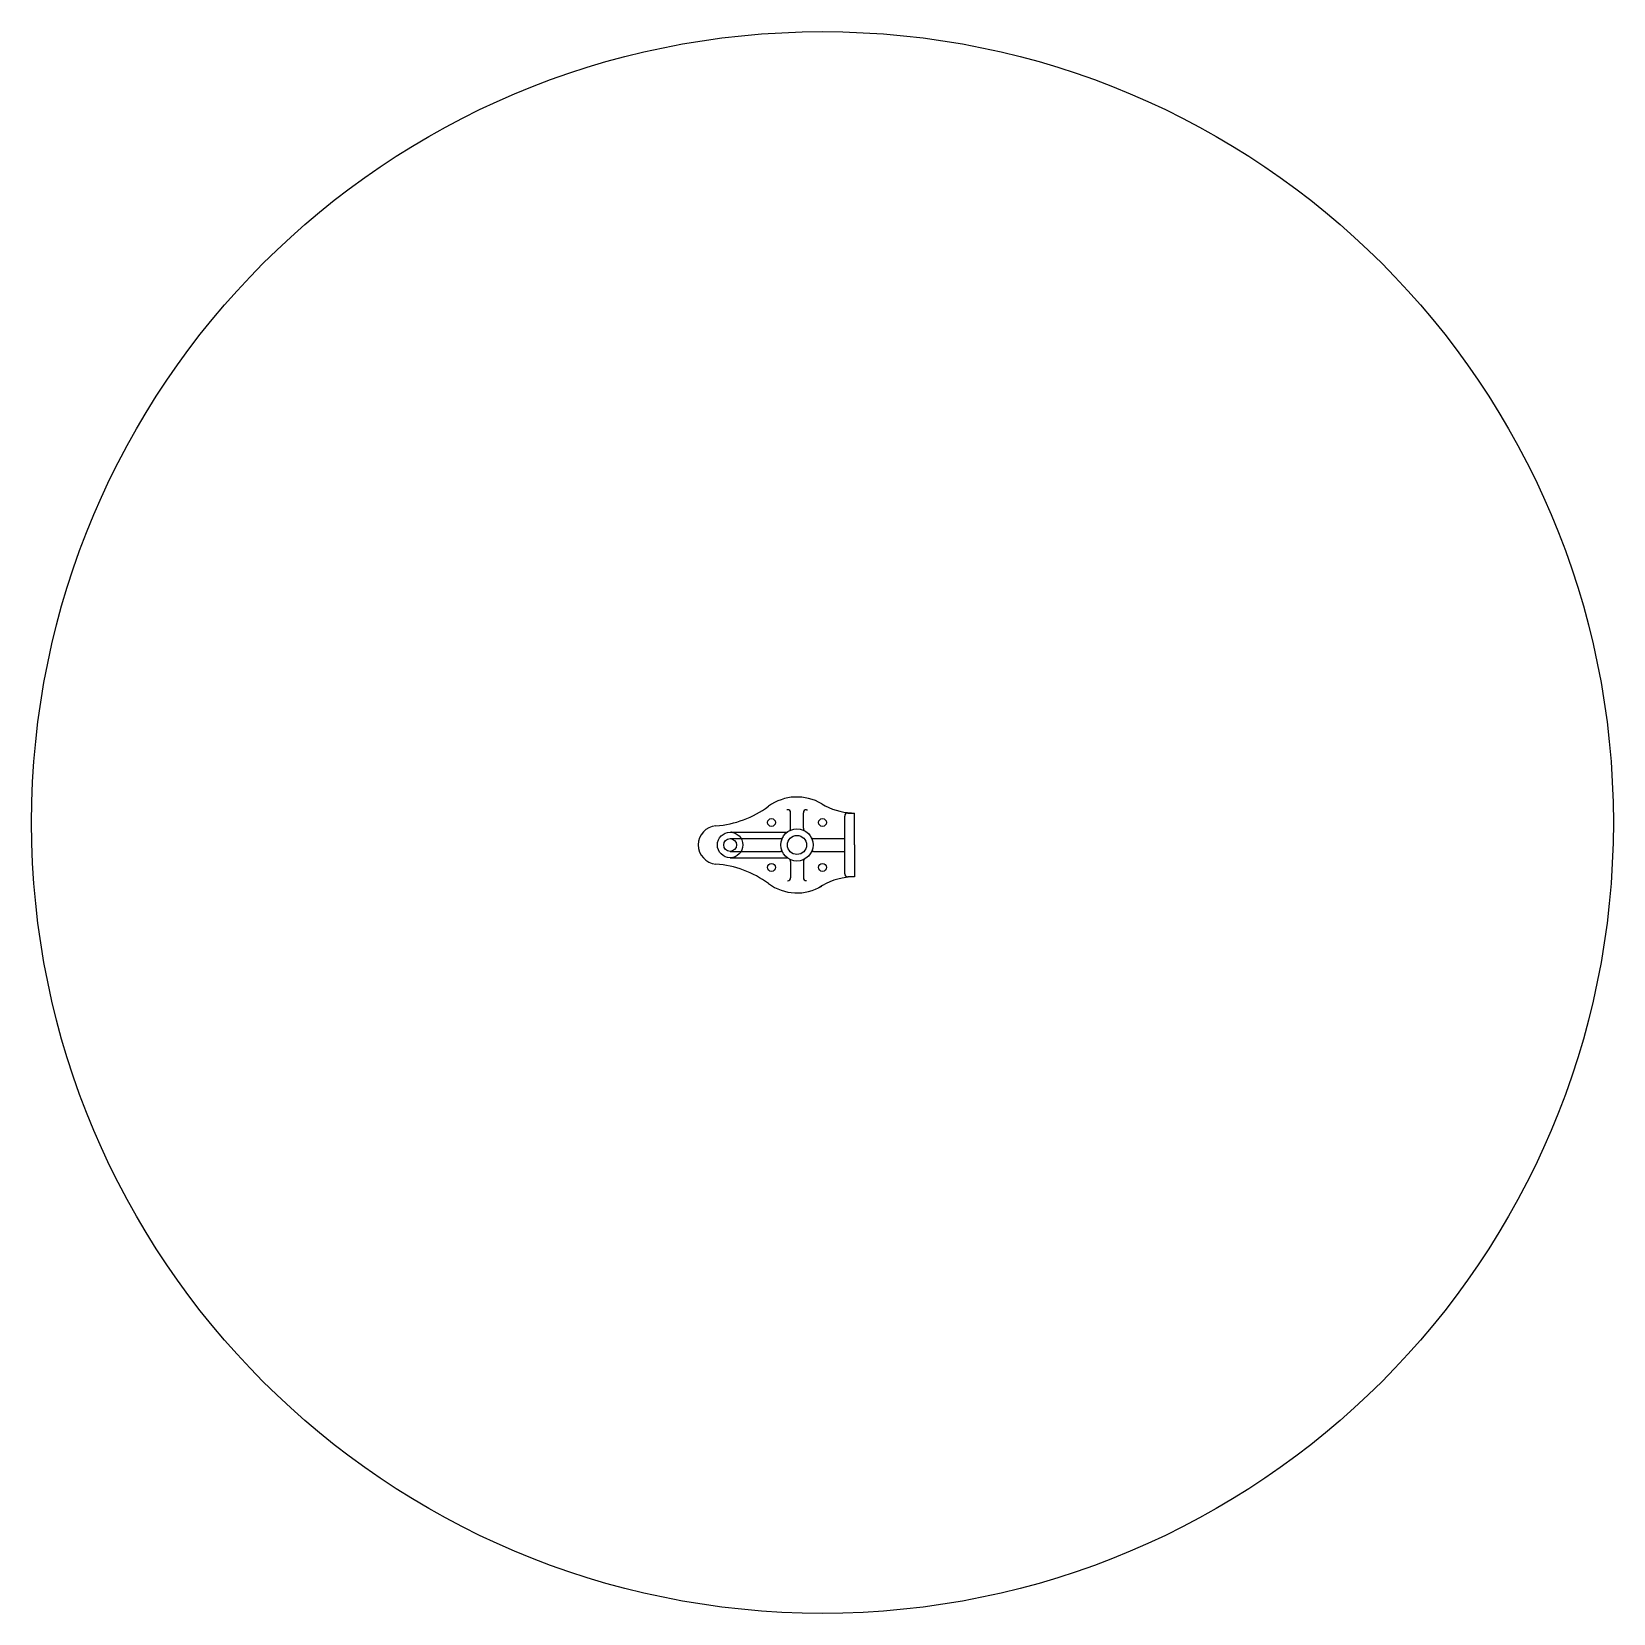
# Model space of a CAD drawing. Header units: inches. Extents: x 117.1 to 179.1, y 164.6 to 226.6.
import ezdxf

# ---------------------------------------------------------------- set-up
doc = ezdxf.new("R2010")
doc.units = ezdxf.units.IN
doc.header["$MEASUREMENT"] = 0

msp = doc.modelspace()

# ---------------------------------------------------------------- linework, layer by layer
for p, q in [((146.736, 196.113), (146.713, 196.113)), ((146.856, 195.386), (146.856, 195.993)), ((147.356, 195.386), (147.356, 195.993)), ((147.476, 196.113), (147.521, 196.113)), ((149.096, 195.983), (149.356, 195.983)), ((149.243, 195.983), (149.243, 195.986)), ((149.356, 194.733), (149.356, 195.983)), ((148.976, 193.603), (148.976, 195.863)), ((143.986, 194.733), (143.976, 194.733)), ((144.486, 195.233), (146.723, 195.233)), ((144.486, 194.983), (146.454, 194.983)), ((147.759, 194.983), (148.976, 194.983)), ((149.356, 194.733), (149.356, 193.483)), ((144.486, 194.483), (146.454, 194.483)), ((144.486, 194.233), (146.723, 194.233)), ((146.856, 194.081), (146.856, 193.446)), ((147.356, 194.081), (147.356, 193.455)), ((147.759, 194.483), (148.976, 194.483)), ((149.356, 193.483), (149.096, 193.483)), ((149.204, 193.483), (149.205, 193.478)), ((147.958, 193.057), (147.962, 193.049))]:
    msp.add_line(p, q)
for centre, radius in [((148.106, 195.613), 31), ((146.106, 195.613), 0.155), ((147.106, 194.733), 0.63), ((148.106, 195.613), 0.155), ((144.486, 194.733), 0.5), ((144.486, 194.733), 0.25), ((147.106, 194.733), 0.375), ((146.106, 193.853), 0.155), ((148.106, 193.853), 0.155)]:
    msp.add_circle(centre, radius)
for centre, radius, start, end in [((147.106, 194.733), 1.88, 58.88861, 126.34773), ((143.621, 199.469), 4, 274.40688, 306.34773), ((146.736, 195.993), 0.12, 0, 90), ((147.476, 195.993), 0.12, 90, 180), ((149.37, 198.483), 2.5, 238.88861, 267.10174), ((149.096, 195.863), 0.12, 90, 180), ((143.986, 194.733), 0.75, 94.40688, 265.59312), ((146.736, 195.386), 0.12, 299.55991, 0), ((147.476, 195.386), 0.12, 180, 240.44009), ((143.986, 194.733), 0.75, 41.40962, 41.81031), ((146.454, 195.103), 0.12, 270, 330.44009), ((147.759, 195.103), 0.12, 209.55991, 270), ((143.986, 194.733), 0.75, 318.18969, 318.59038), ((146.454, 194.363), 0.12, 29.55991, 90), ((146.736, 194.081), 0.12, 0, 60.44009), ((147.476, 194.081), 0.12, 119.55991, 180), ((147.759, 194.363), 0.12, 90, 150.44009), ((143.621, 189.997), 4, 53.65227, 85.59312), ((146.736, 193.446), 0.12, 270, 0), ((147.476, 193.455), 0.12, 180, 270), ((149.37, 190.983), 2.5, 93.78211, 124.26453), ((149.096, 193.603), 0.12, 180, 270), ((147.106, 194.733), 1.88, 233.65227, 301.11139)]:
    msp.add_arc(centre, radius, start, end)

doc.saveas('drawing.dxf')
